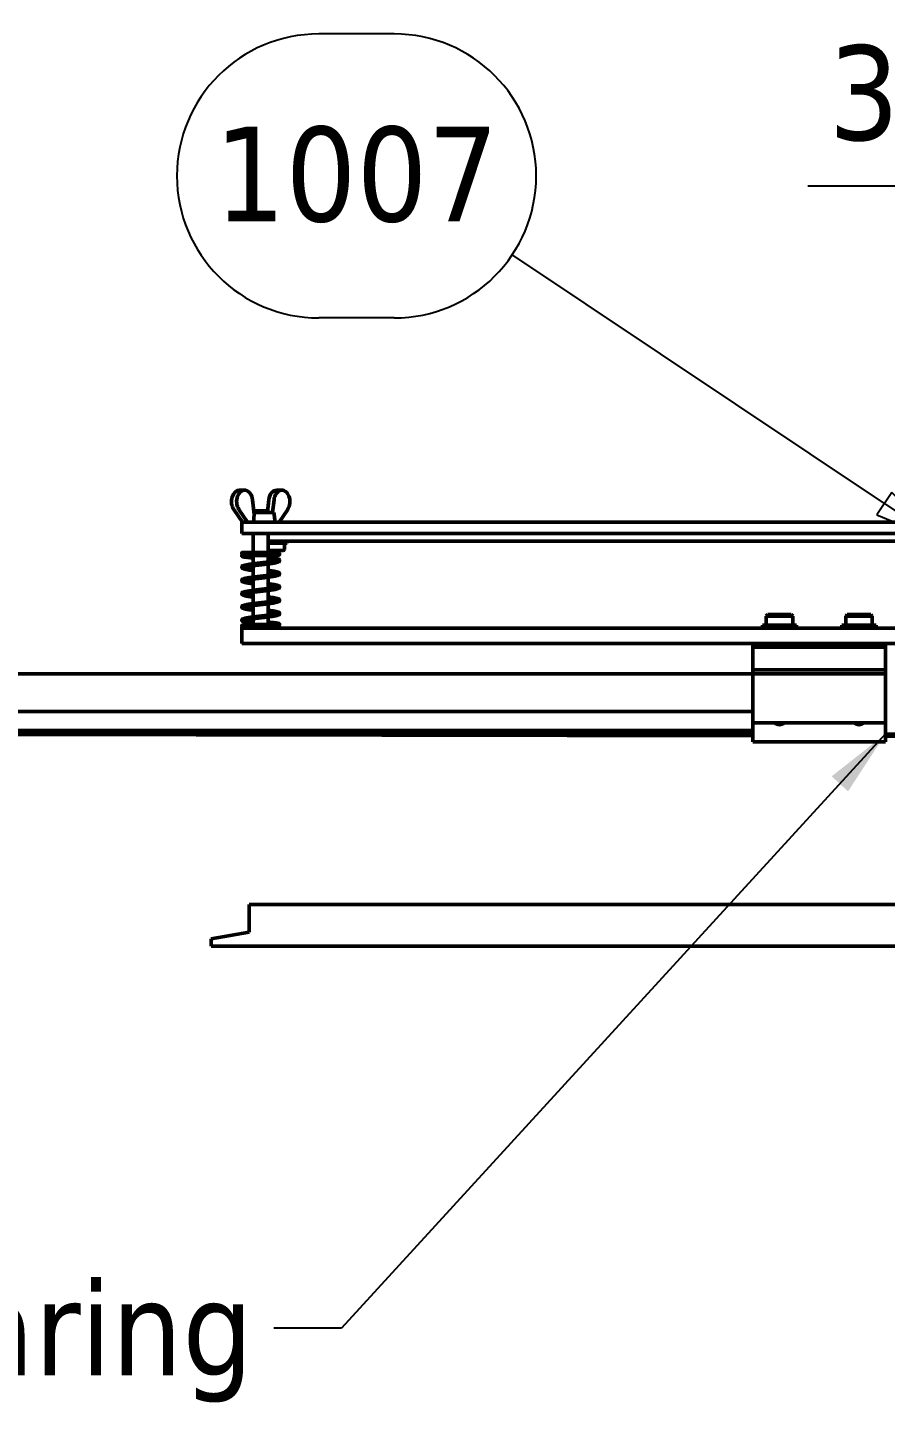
# Model space of a CAD drawing. Header units: millimetres. Extents: x -2685 to 3000, y -4484 to 2121.
# Drawn here: x 459.5 to 686.1, y 977.2 to 1340.4 of the extents above; entities that cross this region are included whole.
import ezdxf

# ---------------------------------------------------------------- set-up
doc = ezdxf.new("R2010")
doc.units = ezdxf.units.MM
doc.header["$LTSCALE"] = 7.142857
for name, color, linetype, lineweight in [('Dimension (ISO)', 7, 'Continuous', 25), ('Symbol (ISO)', 7, 'Continuous', 25), ('Visible (ISO)', 7, 'Continuous', 50)]:
    doc.layers.add(name, color=color, linetype=linetype, lineweight=lineweight)
doc.styles.add('Note Text (ISO)', font='tahoma.ttf')
doc.dimstyles.new('Default - Method 1b (ISO)', dxfattribs={"dimscale": 7.142857, "dimtxt": 3.5, "dimasz": 2.5, "dimexe": 3.175, "dimexo": 0, "dimgap": 0.762, "dimtad": 1, "dimtoh": 1, "dimrnd": 1e-08, "dimtxsty": 'Note Text (ISO)', "dimcen": 0.09, "dimdle": 10, "dimclrd": 256, "dimclre": 256, "dimclrt": 256, "dimazin": 2, "dimtfac": 1, "dimtmove": 0, "dimatfit": 3, "dimfxl": 0, "dimtolj": 1, "dimlwd": -1, "dimlwe": -1, "dimarcsym": 0})
doc.dimstyles.new('Default - Method 1b (ISO)$7', dxfattribs={"dimscale": 7.142857, "dimtxt": 3.5, "dimasz": 2.5, "dimexe": 3.175, "dimexo": 0, "dimgap": 0.762, "dimtad": 1, "dimtoh": 1, "dimrnd": 1e-08, "dimtxsty": 'Note Text (ISO)', "dimcen": 0.09, "dimdle": 10, "dimclrd": 256, "dimclre": 256, "dimclrt": 256, "dimazin": 2, "dimtfac": 1, "dimtmove": 0, "dimatfit": 3, "dimfxl": 0, "dimtolj": 1, "dimlwd": -1, "dimlwe": -1, "dimarcsym": 0})

# ---------------------------------------------------------------- blocks, each defined once
blk = doc.blocks.new('Balloon28')
at = {"layer": 'Symbol (ISO)'}
for p, q in [((77.892, 187.414), (75.106, 187.414)), ((96.017, 170.048), (82.241, 179.257)), ((77.892, 176.914), (75.106, 176.914)), ((96.295, 170.464), (95.739, 169.632)), ((98.095, 168.659), (96.295, 170.464)), ((96.017, 170.048), (98.095, 168.659)), ((95.739, 169.632), (98.095, 168.659))]:
    blk.add_line(p, q, dxfattribs=at)
at = {"layer": 'Symbol (ISO)', "flags": 128}
blk.add_lwpolyline([(95.739, 169.632), (98.095, 168.659)], dxfattribs=at)
at = {"layer": 'Symbol (ISO)'}
for centre, start, end in [((75.106, 182.164), 90, 270), ((77.892, 182.164), 270, 90)]:
    blk.add_arc(centre, 5.25, start, end, dxfattribs=at)
blk.add_solid([(95.739, 169.632), (98.095, 168.659), (96.295, 170.464), (95.739, 169.632)], dxfattribs=at)
at = {"layer": 'Symbol (ISO)', "insert": (76.499, 182.201), "char_height": 3.5, "attachment_point": 5, "style": 'Note Text (ISO)'}
blk.add_mtext('1007', dxfattribs=at)
blk = doc.blocks.new('*D39')
at = {"layer": 'Defpoints', "color": 0}
for p in [(786.11, 1500.18), (1088.03, 1480.18), (1088.03, 1298.5)]:
    blk.add_point(p, dxfattribs=at)
at = {"layer": 'Dimension (ISO)'}
for p, q in [((786.11, 1500.18), (786.11, 1275.82)), ((1088.03, 1480.18), (1088.03, 1275.82)), ((786.11, 1298.5), (665.59, 1298.5)), ((1070.17, 1298.5), (803.97, 1298.5))]:
    blk.add_line(p, q, dxfattribs=at)
for points in [[(803.97, 1301.48), (803.97, 1295.52), (786.11, 1298.5)], [(1070.17, 1301.48), (1070.17, 1295.52), (1088.03, 1298.5)]]:
    blk.add_solid(points, dxfattribs=at)
at = {"layer": 'Dimension (ISO)', "insert": (671.03, 1335.67), "char_height": 25, "attachment_point": 1, "style": 'Note Text (ISO)'}
blk.add_mtext('\\A1;301,9', dxfattribs=at)

msp = doc.modelspace()

# ---------------------------------------------------------------- linework, layer by layer
at = {"layer": 'Visible (ISO)'}
for p, q in [((515.517, 1218.176), (516.869, 1218.176)), ((526.706, 1218.176), (525.354, 1218.176)), ((513.99, 1213.107), (516.267, 1209.705)), ((517.619, 1209.705), (515.342, 1213.107)), ((518.951, 1215.648), (519.382, 1211.793)), ((522.917, 1212.471), (523.273, 1215.648)), ((524.625, 1215.648), (524.247, 1212.276)), ((525.956, 1209.705), (528.233, 1213.107)), ((516.112, 1209.705), (956.112, 1209.705)), ((516.112, 1206.705), (516.112, 1209.705)), ((519.541, 1212.705), (519.306, 1212.471)), ((524.612, 1212.276), (519.328, 1212.276)), ((519.541, 1212.705), (522.682, 1212.705)), ((522.682, 1212.705), (523.112, 1212.276)), ((524.612, 1212.276), (524.891, 1209.705)), ((516.112, 1206.705), (956.112, 1206.705)), ((519.112, 1201.705), (519.112, 1206.705)), ((523.112, 1201.705), (523.112, 1206.705)), ((523.112, 1204.705), (527.061, 1204.705)), ((523.112, 1204.205), (528.112, 1204.205)), ((527.062, 1202.205), (523.112, 1202.205)), ((527.061, 1204.705), (731.162, 1204.705)), ((527.362, 1202.505), (527.362, 1204.205)), ((528.112, 1204.205), (528.112, 1204.705)), ((524.42, 1201.705), (516.189, 1201.705)), ((519.112, 1201.362), (519.112, 1201.367)), ((519.112, 1198.716), (519.112, 1200.864)), ((523.112, 1201.431), (523.112, 1201.437)), ((523.112, 1199.201), (523.112, 1200.933)), ((523.112, 1195.697), (523.112, 1198.697)), ((519.112, 1195.212), (519.112, 1198.212)), ((523.112, 1192.193), (523.112, 1195.193)), ((519.112, 1191.708), (519.112, 1194.708)), ((523.112, 1188.689), (523.112, 1191.689)), ((519.112, 1188.205), (519.112, 1191.204)), ((519.112, 1184.701), (519.112, 1187.701)), ((523.112, 1185.186), (523.112, 1188.185)), ((519.112, 1182.65), (519.112, 1184.197)), ((523.112, 1182.741), (523.112, 1184.682)), ((655.012, 1185.305), (654.612, 1184.905)), ((654.612, 1184.905), (661.612, 1184.905)), ((654.612, 1184.905), (654.612, 1182.505)), ((661.212, 1185.305), (655.012, 1185.305)), ((661.212, 1185.305), (661.612, 1184.905)), ((661.612, 1184.905), (661.612, 1182.505)), ((676.012, 1185.305), (675.612, 1184.905)), ((675.612, 1184.905), (682.612, 1184.905)), ((675.612, 1184.905), (675.612, 1182.505)), ((682.212, 1185.305), (676.012, 1185.305)), ((682.212, 1185.305), (682.612, 1184.905)), ((682.612, 1184.905), (682.612, 1182.505)), ((516.112, 1177.705), (516.112, 1181.705)), ((516.112, 1181.705), (956.112, 1181.705)), ((519.112, 1182.147), (519.112, 1182.152)), ((523.112, 1182.217), (523.112, 1182.242)), ((523.112, 1181.705), (523.112, 1181.719)), ((653.612, 1182.505), (662.612, 1182.505)), ((653.612, 1181.705), (653.612, 1182.505)), ((662.612, 1181.705), (662.612, 1182.505)), ((674.612, 1182.505), (683.612, 1182.505)), ((674.612, 1181.705), (674.612, 1182.505)), ((683.612, 1181.705), (683.612, 1182.505)), ((516.112, 1177.705), (956.112, 1177.705)), ((651.112, 1176.705), (651.112, 1177.705)), ((651.112, 1170.705), (651.112, 1176.705)), ((686.112, 1176.705), (651.112, 1176.705)), ((686.112, 1177.705), (686.112, 1176.705)), ((686.112, 1170.705), (686.112, 1176.705)), ((428.027, 1169.705), (651.112, 1169.705)), ((651.112, 1170.705), (686.112, 1170.705)), ((651.112, 1169.705), (651.112, 1170.705)), ((651.112, 1169.705), (686.112, 1169.705)), ((651.112, 1156.705), (651.112, 1169.705)), ((686.112, 1170.705), (686.112, 1169.705)), ((686.112, 1156.705), (686.112, 1169.705)), ((428.027, 1159.705), (651.112, 1159.705)), ((651.112, 1151.705), (651.112, 1156.705)), ((651.112, 1156.705), (686.112, 1156.705)), ((686.112, 1151.705), (686.112, 1156.705)), ((455.057, 1154.705), (651.112, 1154.705)), ((651.112, 1153.85), (455.057, 1154.216)), ((651.112, 1153.25), (455.057, 1153.616)), ((651.112, 1151.705), (686.112, 1151.705)), ((786.112, 1153.598), (686.112, 1153.785)), ((786.112, 1152.998), (686.112, 1153.185)), ((518.027, 1108.705), (518.027, 1101.468)), ((518.027, 1108.705), (1008.027, 1108.705)), ((518.027, 1101.468), (508.027, 1099.705)), ((508.027, 1099.705), (508.027, 1097.705)), ((508.027, 1097.705), (1008.027, 1097.705))]:
    msp.add_line(p, q, dxfattribs=at)
for centre, radius, start, end in [((527.062, 1202.505), 0.3, 270, 0), ((658.112, 1157.705), 1.5, 221.81031, 318.18969), ((679.112, 1157.705), 1.5, 221.81031, 318.18969)]:
    msp.add_arc(centre, radius, start, end, dxfattribs=at)
for centre, major_axis, ratio, start_param, end_param in [((515.517, 1215.176), (0, 3), 0.7026819, 0, 2.3318091), ((516.869, 1215.176), (0, 3), 0.7026819, 4.8704206, 8.6149944), ((525.354, 1215.176), (0, 3), 0.7026819, 0, 1.4127647), ((526.706, 1215.176), (0, 3), 0.7026819, 3.9513762, 7.6959501), ((516.371, 1200.877), (-0.221, -0.117), 0.9912484, 0.4632991, 1.7948691), ((519.024, 1201.111), (-0.032, 0.248), 0.4365233, 6.2344528, 7.7969905), ((519.024, 1201.111), (0.032, -0.248), 0.4365233, 4.6553978, 6.2344106), ((524.255, 1201.709), (0.039, -0.247), 0.657148, 6.1956817, 7.7376693), ((524.255, 1201.205), (0.039, -0.247), 0.657148, 6.1955798, 6.1956819), ((524.673, 1199.985), (-0.044, -0.246), 0.744689, 4.8437572, 6.2831853), ((524.673, 1199.985), (0.044, 0.246), 0.744689, 0, 1.7021646), ((516.515, 1183.957), (-0.106, 0.227), 0.9610848, 0, 1.1500675), ((516.515, 1183.957), (0.106, -0.227), 0.9610848, 4.2916602, 6.2831853), ((516.515, 1182.331), (-0.106, 0.227), 0.9610848, 5.9282851, 5.9287334), ((522.309, 1182.456), (-0.03, 0.248), 0.250442, 4.6820152, 6.2571925), ((522.309, 1182.456), (0.03, -0.248), 0.250442, 6.2572044, 7.8236079), ((525.708, 1182.769), (0.106, 0.227), 0.9610848, 0.2586045, 1.4777261), ((525.708, 1181.576), (0.106, 0.227), 0.9610848, 1.0117458, 1.4438857), ((525.708, 1181.576), (0.106, 0.227), 0.9610848, 5.6807572, 6.241509)]:
    msp.add_ellipse(centre, major_axis=major_axis, ratio=ratio, start_param=start_param, end_param=end_param, dxfattribs=at)
msp.add_rational_spline([(519.382, 1211.793), (519.302, 1210.784), (519.217, 1209.705)], [1.0004735734, 1.00133321642, 1.0011641669], degree=2, dxfattribs=at)
for points, knots in [([(519.112, 1196.945), (518.984, 1196.961), (518.859, 1196.978), (518.512, 1197.024), (518.298, 1197.055), (517.892, 1197.116), (517.702, 1197.147), (517.349, 1197.209), (517.187, 1197.24), (516.893, 1197.305), (516.761, 1197.338), (516.523, 1197.411), (516.421, 1197.45), (516.278, 1197.533), (516.228, 1197.568), (516.156, 1197.663), (516.132, 1197.707), (516.104, 1197.826), (516.114, 1197.904), (516.169, 1198.027), (516.211, 1198.07), (516.305, 1198.147), (516.36, 1198.177), (516.485, 1198.233), (516.554, 1198.258), (516.756, 1198.322), (516.903, 1198.359), (517.226, 1198.428), (517.396, 1198.461), (517.762, 1198.524), (517.958, 1198.555), (518.373, 1198.617), (518.592, 1198.647), (519.048, 1198.708), (519.285, 1198.738), (519.771, 1198.799), (520.02, 1198.829), (520.525, 1198.889), (520.781, 1198.919), (521.292, 1198.979), (521.547, 1199.009), (522.05, 1199.069), (522.298, 1199.099), (522.781, 1199.158), (523.016, 1199.188), (523.466, 1199.247), (523.681, 1199.277), (524.085, 1199.336), (524.275, 1199.365), (524.622, 1199.423), (524.781, 1199.452), (525.061, 1199.508), (525.184, 1199.536), (525.386, 1199.589), (525.468, 1199.614), (525.584, 1199.657), (525.623, 1199.676), (525.65, 1199.692), (525.654, 1199.696), (525.654, 1199.696)], [23.7342272, 23.7342272, 23.7342272, 23.7342272, 23.8223642, 23.8223642, 23.9849109, 23.9849109, 24.1485587, 24.1485587, 24.3144369, 24.3144369, 24.4858309, 24.4858309, 24.6762926, 24.6762926, 24.7887138, 24.7887138, 24.8507709, 24.8507709, 24.930476, 24.930476, 25.0208427, 25.0208427, 25.1412829, 25.1412829, 25.2609737, 25.2609737, 25.4533916, 25.4533916, 25.6241593, 25.6241593, 25.7897136, 25.7897136, 25.9531942, 25.9531942, 26.1156453, 26.1156453, 26.2774974, 26.2774974, 26.4389431, 26.4389431, 26.6000608, 26.6000608, 26.7608555, 26.7608555, 26.9212626, 26.9212626, 27.0811189, 27.0811189, 27.2400769, 27.2400769, 27.3973836, 27.3973836, 27.5512777, 27.5512777, 27.6972782, 27.6972782, 27.8240763, 27.8240763, 27.8787148, 27.8787148, 27.8787148, 27.8787148]), ([(516.917, 1201.237), (516.855, 1201.239), (516.797, 1201.241), (516.539, 1201.252), (516.432, 1201.255), (516.325, 1201.275), (516.315, 1201.277), (516.295, 1201.283), (516.284, 1201.286), (516.258, 1201.297), (516.243, 1201.304), (516.21, 1201.325), (516.191, 1201.34), (516.16, 1201.376), (516.147, 1201.395), (516.125, 1201.44), (516.117, 1201.466), (516.11, 1201.519), (516.111, 1201.548), (516.122, 1201.601), (516.132, 1201.628), (516.158, 1201.671), (516.173, 1201.69), (516.189, 1201.705)], [1.68985685, 1.68985685, 1.68985685, 1.68985685, 1.72887129, 1.72887129, 1.88182661, 1.88182661, 1.89528332, 1.89528332, 1.90540244, 1.90540244, 1.91407328, 1.91407328, 1.92269345, 1.92269345, 1.93034952, 1.93034952, 1.93867508, 1.93867508, 1.94735198, 1.94735198, 1.95604572, 1.95604572, 1.96390864, 1.96390864, 1.96390864, 1.96390864]), ([(516.225, 1200.674), (516.212, 1200.683), (516.198, 1200.695), (516.172, 1200.723), (516.16, 1200.738), (516.132, 1200.783), (516.119, 1200.818), (516.11, 1200.887), (516.112, 1200.922), (516.128, 1200.985), (516.142, 1201.014), (516.175, 1201.061), (516.193, 1201.079), (516.228, 1201.108), (516.245, 1201.118), (516.285, 1201.139), (516.306, 1201.146), (516.383, 1201.171), (516.439, 1201.181), (516.618, 1201.208), (516.756, 1201.223), (517.198, 1201.261), (517.562, 1201.285), (518.291, 1201.326), (518.633, 1201.343), (518.995, 1201.36)], [0, 0, 0, 0, 0.01083539, 0.01083539, 0.01961051, 0.01961051, 0.03372563, 0.03372563, 0.0463697, 0.0463697, 0.05903054, 0.05903054, 0.07191184, 0.07191184, 0.08689083, 0.08689083, 0.11171097, 0.11171097, 0.18490119, 0.18490119, 0.28951019, 0.28951019, 0.45767778, 0.45767778, 0.57902677, 0.57902677, 0.57902677, 0.57902677]), ([(519.112, 1200.284), (518.78, 1200.309), (518.465, 1200.333), (517.775, 1200.392), (517.419, 1200.427), (516.843, 1200.496), (516.622, 1200.53), (516.415, 1200.583), (516.37, 1200.597), (516.283, 1200.633), (516.237, 1200.652), (516.185, 1200.71)], [0.04630047, 0.04630047, 0.04630047, 0.04630047, 0.15533405, 0.15533405, 0.30831605, 0.30831605, 0.46346912, 0.46346912, 0.51367018, 0.51367018, 0.56417258, 0.56417258, 0.56417258, 0.56417258]), ([(524.279, 1201.46), (523.894, 1201.452), (523.447, 1201.443), (522.507, 1201.426), (522.004, 1201.417), (520.997, 1201.4), (520.481, 1201.391), (519.5, 1201.374), (519.023, 1201.366), (518.169, 1201.349), (517.78, 1201.34), (517.139, 1201.323), (516.878, 1201.314), (516.61, 1201.302), (516.54, 1201.298), (516.46, 1201.292), (516.436, 1201.289), (516.428, 1201.288), (516.427, 1201.288), (516.427, 1201.288)], [0, 0, 0, 0, 0.1546509, 0.1546509, 0.3062914, 0.3062914, 0.4577942, 0.4577942, 0.6091573, 0.6091573, 0.760359, 0.760359, 0.9112073, 0.9112073, 0.9850036, 0.9850036, 1.0336928, 1.0336928, 1.0422698, 1.0422698, 1.0422698, 1.0422698]), ([(519.052, 1200.863), (518.591, 1200.842), (518.162, 1200.82), (517.441, 1200.778), (517.137, 1200.756), (516.688, 1200.715), (516.525, 1200.69), (516.481, 1200.679), (516.479, 1200.678), (516.479, 1200.678)], [0.00007473, 0.00007473, 0.00007473, 0.00007473, 0.15374532, 0.15374532, 0.30431396, 0.30431396, 0.45296234, 0.45296234, 0.46951312, 0.46951312, 0.46951312, 0.46951312]), ([(516.569, 1197.717), (516.569, 1197.717), (516.588, 1197.731), (516.653, 1197.761), (516.698, 1197.779), (516.822, 1197.819), (516.906, 1197.843), (517.111, 1197.893), (517.236, 1197.92), (517.52, 1197.975), (517.68, 1198.003), (518.032, 1198.061), (518.224, 1198.09), (518.633, 1198.148), (518.85, 1198.178), (519.303, 1198.237), (519.539, 1198.266), (520.024, 1198.326), (520.273, 1198.356), (520.777, 1198.415), (521.032, 1198.445), (521.542, 1198.505), (521.797, 1198.535), (522.299, 1198.595), (522.546, 1198.625), (523.028, 1198.685), (523.262, 1198.716), (523.711, 1198.776), (523.926, 1198.807), (524.331, 1198.868), (524.522, 1198.898), (524.875, 1198.961), (525.036, 1198.992), (525.331, 1199.057), (525.462, 1199.09), (525.7, 1199.163), (525.802, 1199.202), (525.945, 1199.285), (525.996, 1199.32), (526.068, 1199.415), (526.091, 1199.459), (526.119, 1199.578), (526.109, 1199.656), (526.054, 1199.779), (526.012, 1199.822), (525.919, 1199.899), (525.863, 1199.929), (525.741, 1199.984), (525.675, 1200.008), (525.491, 1200.067), (525.362, 1200.1), (525.066, 1200.166), (524.9, 1200.199), (524.717, 1200.232)], [25.018533, 25.018533, 25.018533, 25.018533, 25.13358, 25.13358, 25.2438104, 25.2438104, 25.3783783, 25.3783783, 25.5266962, 25.5266962, 25.6813835, 25.6813835, 25.83902, 25.83902, 25.9981398, 25.9981398, 26.1580874, 26.1580874, 26.3185536, 26.3185536, 26.4793932, 26.4793932, 26.6405521, 26.6405521, 26.802044, 26.802044, 26.9639577, 26.9639577, 27.1265045, 27.1265045, 27.2901523, 27.2901523, 27.4560305, 27.4560305, 27.6274245, 27.6274245, 27.8178864, 27.8178864, 27.9303068, 27.9303068, 27.9923637, 27.9923637, 28.0720688, 28.0720688, 28.1624356, 28.1624356, 28.2828759, 28.2828759, 28.3977699, 28.3977699, 28.570111, 28.570111, 28.742452, 28.742452, 28.742452, 28.742452]), ([(518.468, 1200.835), (518.67, 1200.818), (518.883, 1200.802), (519.106, 1200.786), (519.109, 1200.785), (519.112, 1200.785)], [0.430018244, 0.430018244, 0.430018244, 0.430018244, 0.503115667, 0.503115667, 0.50411138, 0.50411138, 0.50411138, 0.50411138]), ([(518.997, 1201.36), (519.458, 1201.368), (519.963, 1201.377), (520.972, 1201.394), (521.49, 1201.403), (522.482, 1201.42), (522.968, 1201.428), (523.702, 1201.442), (523.979, 1201.448), (524.23, 1201.453)], [0, 0, 0, 0, 0.15432167, 0.15432167, 0.30575714, 0.30575714, 0.45714499, 0.45714499, 0.55743565, 0.55743565, 0.55743565, 0.55743565]), ([(524.279, 1200.957), (523.894, 1200.948), (523.447, 1200.94), (522.507, 1200.922), (522.004, 1200.914), (520.997, 1200.897), (520.481, 1200.888), (519.667, 1200.874), (519.351, 1200.869), (519.051, 1200.863)], [0, 0, 0, 0, 0.15464642, 0.15464642, 0.30628409, 0.30628409, 0.45778558, 0.45778558, 0.55758604, 0.55758604, 0.55758604, 0.55758604]), ([(523.112, 1200.418), (523.414, 1200.387), (523.703, 1200.356), (524.239, 1200.295), (524.489, 1200.263), (524.712, 1200.232)], [0.36007815, 0.36007815, 0.36007815, 0.36007815, 0.45966376, 0.45966376, 0.56063407, 0.56063407, 0.56063407, 0.56063407]), ([(524.632, 1199.739), (524.303, 1199.785), (523.908, 1199.831), (523.358, 1199.89), (523.236, 1199.902), (523.112, 1199.915)], [0.0003909, 0.0003909, 0.0003909, 0.0003909, 0.15084665, 0.15084665, 0.1921631, 0.1921631, 0.1921631, 0.1921631]), ([(524.23, 1201.453), (524.615, 1201.462), (524.95, 1201.471), (525.458, 1201.488), (525.643, 1201.497), (525.767, 1201.507), (525.789, 1201.509), (525.796, 1201.51), (525.796, 1201.51), (525.796, 1201.51)], [0.00000222, 0.00000222, 0.00000222, 0.00000222, 0.15355004, 0.15355004, 0.30387615, 0.30387615, 0.35108363, 0.35108363, 0.35797095, 0.35797095, 0.35797095, 0.35797095]), ([(524.409, 1201.586), (524.547, 1201.583), (524.677, 1201.58), (525.118, 1201.568), (525.379, 1201.559), (525.654, 1201.546), (525.727, 1201.542), (525.815, 1201.535), (525.841, 1201.532), (525.884, 1201.526), (525.9, 1201.524), (525.944, 1201.51), (525.959, 1201.505), (525.988, 1201.489), (525.999, 1201.482), (526.026, 1201.462), (526.042, 1201.447), (526.071, 1201.412), (526.083, 1201.391), (526.103, 1201.345), (526.109, 1201.318), (526.113, 1201.264), (526.11, 1201.236), (526.096, 1201.183), (526.085, 1201.157), (526.056, 1201.114), (526.038, 1201.095), (526.005, 1201.067), (525.989, 1201.058), (525.963, 1201.044), (525.952, 1201.039), (525.93, 1201.031), (525.921, 1201.029), (525.894, 1201.022), (525.882, 1201.02), (525.828, 1201.012), (525.785, 1201.009), (525.638, 1200.999), (525.517, 1200.993), (525.122, 1200.978), (524.794, 1200.969), (524.365, 1200.959), (524.322, 1200.958), (524.279, 1200.957)], [0.70188698, 0.70188698, 0.70188698, 0.70188698, 0.75884296, 0.75884296, 0.91080338, 0.91080338, 0.98702158, 0.98702158, 1.02878297, 1.02878297, 1.06012013, 1.06012013, 1.07120644, 1.07120644, 1.07687489, 1.07687489, 1.08454913, 1.08454913, 1.09220299, 1.09220299, 1.10065191, 1.10065191, 1.10933899, 1.10933899, 1.11803088, 1.11803088, 1.12660391, 1.12660391, 1.13438619, 1.13438619, 1.1420234, 1.1420234, 1.15241234, 1.15241234, 1.17475917, 1.17475917, 1.24175656, 1.24175656, 1.34269611, 1.34269611, 1.50354888, 1.50354888, 1.52102453, 1.52102453, 1.52102453, 1.52102453]), ([(525.358, 1199.582), (525.316, 1199.594), (525.269, 1199.606), (525.139, 1199.638), (525.049, 1199.658), (524.851, 1199.699), (524.744, 1199.719), (524.63, 1199.739)], [28.45110661, 28.45110661, 28.45110661, 28.45110661, 28.51997117, 28.51997117, 28.63121158, 28.63121158, 28.74245199, 28.74245199, 28.74245199, 28.74245199]), ([(519.112, 1193.441), (518.984, 1193.457), (518.859, 1193.474), (518.512, 1193.521), (518.298, 1193.551), (517.892, 1193.612), (517.702, 1193.643), (517.349, 1193.705), (517.187, 1193.736), (516.893, 1193.801), (516.761, 1193.834), (516.523, 1193.908), (516.421, 1193.946), (516.278, 1194.03), (516.228, 1194.065), (516.156, 1194.16), (516.132, 1194.203), (516.104, 1194.322), (516.114, 1194.4), (516.169, 1194.524), (516.211, 1194.566), (516.305, 1194.643), (516.36, 1194.673), (516.485, 1194.729), (516.554, 1194.754), (516.756, 1194.818), (516.903, 1194.855), (517.226, 1194.925), (517.396, 1194.957), (517.762, 1195.02), (517.958, 1195.051), (518.373, 1195.113), (518.592, 1195.144), (519.048, 1195.204), (519.285, 1195.235), (519.771, 1195.295), (520.02, 1195.325), (520.525, 1195.385), (520.781, 1195.415), (521.292, 1195.475), (521.547, 1195.505), (522.05, 1195.565), (522.298, 1195.595), (522.781, 1195.654), (523.016, 1195.684), (523.466, 1195.744), (523.681, 1195.773), (524.085, 1195.832), (524.275, 1195.861), (524.622, 1195.919), (524.781, 1195.948), (525.061, 1196.005), (525.184, 1196.032), (525.386, 1196.085), (525.468, 1196.11), (525.584, 1196.153), (525.623, 1196.172), (525.65, 1196.188), (525.654, 1196.192), (525.654, 1196.192)], [17.4510418, 17.4510418, 17.4510418, 17.4510418, 17.5391675, 17.5391675, 17.7017142, 17.7017142, 17.8653619, 17.8653619, 18.0312399, 18.0312399, 18.2026332, 18.2026332, 18.3930923, 18.3930923, 18.5055238, 18.5055238, 18.567584, 18.567584, 18.6472895, 18.6472895, 18.7376555, 18.7376555, 18.8580927, 18.8580927, 18.9777846, 18.9777846, 19.1702034, 19.1702034, 19.3409712, 19.3409712, 19.5065256, 19.5065256, 19.6700062, 19.6700062, 19.8324573, 19.8324573, 19.9943094, 19.9943094, 20.1557552, 20.1557552, 20.3168729, 20.3168729, 20.4776675, 20.4776675, 20.6380746, 20.6380746, 20.797931, 20.797931, 20.956889, 20.956889, 21.1141957, 21.1141957, 21.26809, 21.26809, 21.4140906, 21.4140906, 21.5408892, 21.5408892, 21.5955295, 21.5955295, 21.5955295, 21.5955295]), ([(516.569, 1194.213), (516.569, 1194.213), (516.588, 1194.227), (516.653, 1194.257), (516.698, 1194.275), (516.822, 1194.315), (516.906, 1194.339), (517.111, 1194.389), (517.236, 1194.416), (517.52, 1194.471), (517.68, 1194.499), (518.032, 1194.557), (518.224, 1194.586), (518.633, 1194.644), (518.85, 1194.674), (519.303, 1194.733), (519.539, 1194.763), (520.024, 1194.822), (520.273, 1194.852), (520.777, 1194.912), (521.032, 1194.941), (521.542, 1195.001), (521.797, 1195.031), (522.299, 1195.091), (522.546, 1195.121), (523.028, 1195.182), (523.262, 1195.212), (523.711, 1195.272), (523.926, 1195.303), (524.331, 1195.364), (524.522, 1195.395), (524.875, 1195.457), (525.036, 1195.488), (525.331, 1195.553), (525.462, 1195.586), (525.7, 1195.659), (525.802, 1195.698), (525.945, 1195.781), (525.996, 1195.817), (526.068, 1195.911), (526.091, 1195.955), (526.119, 1196.074), (526.109, 1196.152), (526.054, 1196.276), (526.012, 1196.318), (525.919, 1196.395), (525.863, 1196.425), (525.739, 1196.481), (525.67, 1196.506), (525.467, 1196.57), (525.32, 1196.607), (524.997, 1196.676), (524.828, 1196.709), (524.461, 1196.772), (524.265, 1196.803), (523.85, 1196.865), (523.632, 1196.895), (523.307, 1196.939), (523.21, 1196.951), (523.112, 1196.964)], [18.7353477, 18.7353477, 18.7353477, 18.7353477, 18.8503928, 18.8503928, 18.9606227, 18.9606227, 19.0951903, 19.0951903, 19.243508, 19.243508, 19.3981952, 19.3981952, 19.5558316, 19.5558316, 19.7149514, 19.7149514, 19.874899, 19.874899, 20.0353653, 20.0353653, 20.1962048, 20.1962048, 20.3573637, 20.3573637, 20.5188556, 20.5188556, 20.6807693, 20.6807693, 20.843316, 20.843316, 21.0069638, 21.0069638, 21.1728419, 21.1728419, 21.3442358, 21.3442358, 21.5346971, 21.5346971, 21.6471202, 21.6471202, 21.7091779, 21.7091779, 21.7888832, 21.7888832, 21.8792497, 21.8792497, 21.9996893, 21.9996893, 22.1193803, 22.1193803, 22.3117984, 22.3117984, 22.4825661, 22.4825661, 22.6481204, 22.6481204, 22.811601, 22.811601, 22.8798354, 22.8798354, 22.8798354, 22.8798354]), ([(519.112, 1197.449), (519.068, 1197.454), (519.025, 1197.46), (518.757, 1197.495), (518.542, 1197.525), (518.138, 1197.584), (517.949, 1197.613), (517.601, 1197.671), (517.442, 1197.7), (517.162, 1197.756), (517.04, 1197.784), (516.911, 1197.818), (516.887, 1197.824), (516.865, 1197.83)], [23.74912399, 23.74912399, 23.74912399, 23.74912399, 23.7796694, 23.7796694, 23.93952573, 23.93952573, 24.09848378, 24.09848378, 24.2557904, 24.2557904, 24.40968461, 24.40968461, 24.44614038, 24.44614038, 24.44614038, 24.44614038]), ([(525.358, 1196.078), (525.316, 1196.09), (525.269, 1196.102), (525.112, 1196.141), (524.988, 1196.168), (524.704, 1196.223), (524.543, 1196.251), (524.191, 1196.309), (523.999, 1196.338), (523.591, 1196.396), (523.373, 1196.426), (523.136, 1196.457), (523.124, 1196.458), (523.112, 1196.46)], [22.1679213, 22.1679213, 22.1679213, 22.1679213, 22.23678489, 22.23678489, 22.38510273, 22.38510273, 22.53978995, 22.53978995, 22.69742645, 22.69742645, 22.85654627, 22.85654627, 22.86493869, 22.86493869, 22.86493869, 22.86493869]), ([(519.112, 1189.937), (518.984, 1189.954), (518.86, 1189.97), (518.513, 1190.017), (518.298, 1190.047), (517.893, 1190.108), (517.702, 1190.139), (517.349, 1190.201), (517.187, 1190.233), (516.893, 1190.297), (516.762, 1190.33), (516.523, 1190.404), (516.421, 1190.442), (516.279, 1190.526), (516.228, 1190.561), (516.156, 1190.656), (516.132, 1190.699), (516.104, 1190.819), (516.114, 1190.897), (516.169, 1191.02), (516.211, 1191.062), (516.305, 1191.14), (516.36, 1191.169), (516.485, 1191.226), (516.553, 1191.251), (516.756, 1191.314), (516.903, 1191.351), (517.226, 1191.421), (517.395, 1191.453), (517.762, 1191.517), (517.958, 1191.548), (518.373, 1191.609), (518.592, 1191.64), (519.047, 1191.701), (519.284, 1191.731), (519.771, 1191.791), (520.02, 1191.821), (520.525, 1191.882), (520.781, 1191.912), (521.291, 1191.972), (521.547, 1192.002), (522.05, 1192.061), (522.298, 1192.091), (522.781, 1192.151), (523.016, 1192.18), (523.466, 1192.24), (523.681, 1192.269), (524.085, 1192.328), (524.275, 1192.357), (524.622, 1192.416), (524.781, 1192.444), (525.061, 1192.501), (525.184, 1192.529), (525.386, 1192.581), (525.468, 1192.606), (525.584, 1192.649), (525.623, 1192.668), (525.65, 1192.685), (525.654, 1192.688), (525.654, 1192.688)], [11.1678565, 11.1678565, 11.1678565, 11.1678565, 11.2558653, 11.2558653, 11.4184114, 11.4184114, 11.582058, 11.582058, 11.7479336, 11.7479336, 11.9193205, 11.9193205, 12.1097526, 12.1097526, 12.2222894, 12.2222894, 12.284382, 12.284382, 12.3640919, 12.3640919, 12.4544506, 12.4544506, 12.5748568, 12.5748568, 12.6945604, 12.6945604, 12.8869881, 12.8869881, 13.0577574, 13.0577574, 13.2233123, 13.2233123, 13.3867932, 13.3867932, 13.5492444, 13.5492444, 13.7110966, 13.7110966, 13.8725424, 13.8725424, 14.0336601, 14.0336601, 14.1944548, 14.1944548, 14.354862, 14.354862, 14.5147185, 14.5147185, 14.6736768, 14.6736768, 14.8309838, 14.8309838, 14.9848789, 14.9848789, 15.1308816, 15.1308816, 15.257685, 15.257685, 15.3123442, 15.3123442, 15.3123442, 15.3123442]), ([(516.569, 1190.709), (516.569, 1190.709), (516.588, 1190.723), (516.653, 1190.753), (516.698, 1190.771), (516.822, 1190.812), (516.906, 1190.835), (517.111, 1190.885), (517.236, 1190.912), (517.519, 1190.967), (517.68, 1190.996), (518.032, 1191.053), (518.224, 1191.082), (518.633, 1191.141), (518.85, 1191.17), (519.303, 1191.229), (519.539, 1191.259), (520.024, 1191.318), (520.273, 1191.348), (520.777, 1191.408), (521.032, 1191.438), (521.542, 1191.498), (521.796, 1191.528), (522.299, 1191.588), (522.546, 1191.618), (523.028, 1191.678), (523.262, 1191.708), (523.711, 1191.769), (523.926, 1191.799), (524.331, 1191.86), (524.522, 1191.891), (524.874, 1191.953), (525.036, 1191.985), (525.331, 1192.049), (525.462, 1192.082), (525.7, 1192.156), (525.802, 1192.194), (525.945, 1192.278), (525.996, 1192.313), (526.068, 1192.408), (526.091, 1192.451), (526.119, 1192.571), (526.109, 1192.649), (526.054, 1192.772), (526.012, 1192.814), (525.919, 1192.892), (525.863, 1192.921), (525.739, 1192.977), (525.67, 1193.002), (525.467, 1193.066), (525.32, 1193.103), (524.997, 1193.173), (524.828, 1193.205), (524.461, 1193.268), (524.265, 1193.299), (523.85, 1193.361), (523.632, 1193.392), (523.307, 1193.435), (523.21, 1193.448), (523.112, 1193.46)], [12.4521623, 12.4521623, 12.4521623, 12.4521623, 12.5671887, 12.5671887, 12.6774129, 12.6774129, 12.8119767, 12.8119767, 12.9602926, 12.9602926, 13.1149789, 13.1149789, 13.272615, 13.272615, 13.4317346, 13.4317346, 13.5916821, 13.5916821, 13.7521482, 13.7521482, 13.9129877, 13.9129877, 14.0741466, 14.0741466, 14.2356383, 14.2356383, 14.397552, 14.397552, 14.5600986, 14.5600986, 14.7237461, 14.7237461, 14.8896235, 14.8896235, 15.0610156, 15.0610156, 15.2514695, 15.2514695, 15.3639215, 15.3639215, 15.4259881, 15.4259881, 15.5056945, 15.5056945, 15.5960591, 15.5960591, 15.7164901, 15.7164901, 15.8361844, 15.8361844, 16.0286049, 16.0286049, 16.199373, 16.199373, 16.3649275, 16.3649275, 16.5284081, 16.5284081, 16.5966501, 16.5966501, 16.5966501, 16.5966501]), ([(519.112, 1193.945), (519.068, 1193.951), (519.025, 1193.956), (518.758, 1193.992), (518.542, 1194.021), (518.138, 1194.08), (517.949, 1194.109), (517.601, 1194.167), (517.442, 1194.196), (517.162, 1194.253), (517.04, 1194.28), (516.911, 1194.314), (516.887, 1194.32), (516.865, 1194.327)], [17.46593868, 17.46593868, 17.46593868, 17.46593868, 17.49647664, 17.49647664, 17.65633301, 17.65633301, 17.81529111, 17.81529111, 17.97259784, 17.97259784, 18.12649228, 18.12649228, 18.16295507, 18.16295507, 18.16295507, 18.16295507]), ([(525.358, 1192.575), (525.316, 1192.587), (525.269, 1192.599), (525.112, 1192.637), (524.988, 1192.664), (524.704, 1192.719), (524.543, 1192.748), (524.191, 1192.805), (523.999, 1192.834), (523.591, 1192.893), (523.374, 1192.922), (523.136, 1192.953), (523.124, 1192.955), (523.112, 1192.956)], [15.88473601, 15.88473601, 15.88473601, 15.88473601, 15.95358958, 15.95358958, 16.10190678, 16.10190678, 16.2565937, 16.2565937, 16.41423006, 16.41423006, 16.5733498, 16.5733498, 16.58175338, 16.58175338, 16.58175338, 16.58175338]), ([(519.112, 1186.433), (518.986, 1186.45), (518.863, 1186.466), (518.518, 1186.512), (518.303, 1186.543), (517.897, 1186.604), (517.706, 1186.635), (517.353, 1186.697), (517.191, 1186.728), (516.896, 1186.793), (516.764, 1186.826), (516.526, 1186.899), (516.423, 1186.937), (516.28, 1187.021), (516.229, 1187.056), (516.156, 1187.151), (516.132, 1187.195), (516.104, 1187.314), (516.114, 1187.393), (516.169, 1187.516), (516.211, 1187.558), (516.304, 1187.636), (516.36, 1187.665), (516.484, 1187.721), (516.553, 1187.747), (516.755, 1187.81), (516.903, 1187.847), (517.225, 1187.917), (517.395, 1187.949), (517.761, 1188.013), (517.957, 1188.044), (518.372, 1188.105), (518.59, 1188.136), (519.046, 1188.197), (519.283, 1188.227), (519.77, 1188.287), (520.019, 1188.318), (520.524, 1188.378), (520.779, 1188.408), (521.29, 1188.468), (521.545, 1188.498), (522.049, 1188.557), (522.297, 1188.587), (522.78, 1188.647), (523.015, 1188.677), (523.465, 1188.736), (523.68, 1188.765), (524.084, 1188.824), (524.274, 1188.854), (524.621, 1188.912), (524.78, 1188.94), (525.06, 1188.997), (525.183, 1189.025), (525.386, 1189.077), (525.468, 1189.103), (525.584, 1189.146), (525.623, 1189.164), (525.65, 1189.181), (525.654, 1189.184), (525.654, 1189.184)], [4.8846712, 4.8846712, 4.8846712, 4.8846712, 4.971518, 4.971518, 5.1340584, 5.1340584, 5.2976944, 5.2976944, 5.4635466, 5.4635466, 5.6348694, 5.6348694, 5.8250351, 5.8250351, 5.9385914, 5.9385914, 6.0010241, 6.0010241, 6.0807792, 6.0807792, 6.1710627, 6.1710627, 6.29115, 6.29115, 6.4109733, 6.4109733, 6.6034938, 6.6034938, 6.7742784, 6.7742784, 6.9398386, 6.9398386, 7.1033219, 7.1033219, 7.2657745, 7.2657745, 7.4276275, 7.4276275, 7.5890739, 7.5890739, 7.7501922, 7.7501922, 7.9109875, 7.9109875, 8.0713955, 8.0713955, 8.2312532, 8.2312532, 8.3902135, 8.3902135, 8.5475245, 8.5475245, 8.7014283, 8.7014283, 8.847452, 8.847452, 8.974305, 8.974305, 9.0291589, 9.0291589, 9.0291589, 9.0291589]), ([(516.569, 1187.206), (516.569, 1187.205), (516.588, 1187.219), (516.653, 1187.25), (516.698, 1187.267), (516.822, 1187.308), (516.906, 1187.331), (517.111, 1187.381), (517.235, 1187.408), (517.519, 1187.463), (517.679, 1187.492), (518.031, 1187.549), (518.223, 1187.578), (518.631, 1187.637), (518.848, 1187.666), (519.301, 1187.725), (519.538, 1187.755), (520.023, 1187.814), (520.272, 1187.844), (520.776, 1187.904), (521.031, 1187.934), (521.54, 1187.994), (521.795, 1188.024), (522.297, 1188.084), (522.545, 1188.114), (523.026, 1188.174), (523.26, 1188.204), (523.709, 1188.265), (523.924, 1188.295), (524.33, 1188.356), (524.52, 1188.387), (524.873, 1188.449), (525.035, 1188.481), (525.33, 1188.545), (525.461, 1188.578), (525.7, 1188.652), (525.802, 1188.69), (525.944, 1188.774), (525.995, 1188.809), (526.067, 1188.904), (526.091, 1188.947), (526.119, 1189.067), (526.109, 1189.145), (526.054, 1189.268), (526.012, 1189.31), (525.919, 1189.388), (525.863, 1189.418), (525.739, 1189.474), (525.67, 1189.499), (525.468, 1189.562), (525.32, 1189.599), (524.998, 1189.669), (524.828, 1189.701), (524.461, 1189.765), (524.266, 1189.796), (523.851, 1189.857), (523.632, 1189.888), (523.308, 1189.931), (523.21, 1189.944), (523.112, 1189.957)], [6.168977, 6.168977, 6.168977, 6.168977, 6.2838104, 6.2838104, 6.3939769, 6.3939769, 6.5285023, 6.5285023, 6.6767995, 6.6767995, 6.8314774, 6.8314774, 6.9891093, 6.9891093, 7.1482268, 7.1482268, 7.3081729, 7.3081729, 7.4686382, 7.4686382, 7.6294771, 7.6294771, 7.7906353, 7.7906353, 7.9521263, 7.9521263, 8.1140389, 8.1140389, 8.2765839, 8.2765839, 8.4402284, 8.4402284, 8.6060992, 8.6060992, 8.7774732, 8.7774732, 8.9678515, 8.9678515, 9.0805972, 9.0805972, 9.1427556, 9.1427556, 9.2224743, 9.2224743, 9.3128183, 9.3128183, 9.4331619, 9.4331619, 9.5528891, 9.5528891, 9.7453349, 9.7453349, 9.9161072, 9.9161072, 10.0816632, 10.0816632, 10.2451445, 10.2451445, 10.3134648, 10.3134648, 10.3134648, 10.3134648]), ([(519.112, 1190.441), (519.068, 1190.447), (519.025, 1190.453), (518.758, 1190.488), (518.543, 1190.517), (518.138, 1190.576), (517.949, 1190.606), (517.601, 1190.664), (517.443, 1190.692), (517.162, 1190.749), (517.04, 1190.777), (516.911, 1190.81), (516.887, 1190.816), (516.865, 1190.823)], [11.18275337, 11.18275337, 11.18275337, 11.18275337, 11.2132143, 11.2132143, 11.37307099, 11.37307099, 11.53202966, 11.53202966, 11.68933748, 11.68933748, 11.8432343, 11.8432343, 11.8797697, 11.8797697, 11.8797697, 11.8797697]), ([(525.358, 1189.071), (525.316, 1189.083), (525.27, 1189.095), (525.112, 1189.133), (524.988, 1189.16), (524.704, 1189.215), (524.543, 1189.244), (524.191, 1189.301), (524, 1189.33), (523.591, 1189.389), (523.374, 1189.418), (523.136, 1189.449), (523.124, 1189.451), (523.112, 1189.452)], [9.60155083, 9.60155083, 9.60155083, 9.60155083, 9.6703011, 9.6703011, 9.81861163, 9.81861163, 9.97329554, 9.97329554, 10.13093044, 10.13093044, 10.29004941, 10.29004941, 10.29856808, 10.29856808, 10.29856808, 10.29856808]), ([(519.112, 1183.097), (518.887, 1183.12), (518.67, 1183.142), (518.04, 1183.212), (517.654, 1183.26), (517.014, 1183.355), (516.756, 1183.404), (516.465, 1183.484), (516.383, 1183.512), (516.263, 1183.578), (516.218, 1183.607), (516.158, 1183.685), (516.142, 1183.713), (516.119, 1183.773), (516.113, 1183.806), (516.11, 1183.894), (516.127, 1183.95), (516.173, 1184.032), (516.201, 1184.061), (516.27, 1184.12), (516.311, 1184.142), (516.376, 1184.171), (516.397, 1184.18), (516.418, 1184.188)], [0.08209694, 0.08209694, 0.08209694, 0.08209694, 0.15595368, 0.15595368, 0.30960744, 0.30960744, 0.46548293, 0.46548293, 0.54918665, 0.54918665, 0.59809201, 0.59809201, 0.61786481, 0.61786481, 0.63573131, 0.63573131, 0.66594488, 0.66594488, 0.69517082, 0.69517082, 0.74207658, 0.74207658, 0.76378672, 0.76378672, 0.76378672, 0.76378672]), ([(516.41, 1184.184), (516.473, 1184.214), (516.543, 1184.239), (516.747, 1184.304), (516.894, 1184.342), (517.216, 1184.411), (517.385, 1184.444), (517.751, 1184.507), (517.946, 1184.538), (518.36, 1184.6), (518.579, 1184.63), (519.034, 1184.691), (519.271, 1184.722), (519.757, 1184.782), (520.006, 1184.812), (520.511, 1184.872), (520.766, 1184.902), (521.277, 1184.962), (521.532, 1184.992), (522.036, 1185.052), (522.284, 1185.082), (522.768, 1185.142), (523.003, 1185.171), (523.453, 1185.231), (523.669, 1185.26), (524.074, 1185.319), (524.264, 1185.348), (524.613, 1185.406), (524.772, 1185.435), (525.054, 1185.492), (525.177, 1185.519), (525.381, 1185.572), (525.464, 1185.598), (525.582, 1185.641), (525.621, 1185.66), (525.65, 1185.677), (525.654, 1185.681), (525.654, 1185.681)], [0, 0, 0, 0, 0.123785, 0.123785, 0.3172488, 0.3172488, 0.4881863, 0.4881863, 0.6537998, 0.6537998, 0.8173075, 0.8173075, 0.9797733, 0.9797733, 1.1416346, 1.1416346, 1.3030872, 1.3030872, 1.464211, 1.464211, 1.6250122, 1.6250122, 1.7854279, 1.7854279, 1.9452974, 1.9452974, 2.104278, 2.104278, 2.2616283, 2.2616283, 2.4156175, 2.4156175, 2.5618465, 2.5618465, 2.6891868, 2.6891868, 2.7459736, 2.7459736, 2.7459736, 2.7459736]), ([(516.621, 1183.731), (516.652, 1183.745), (516.696, 1183.763), (516.817, 1183.803), (516.9, 1183.826), (517.104, 1183.876), (517.228, 1183.903), (517.51, 1183.958), (517.67, 1183.986), (518.021, 1184.044), (518.212, 1184.073), (518.619, 1184.131), (518.836, 1184.161), (519.288, 1184.22), (519.524, 1184.25), (520.009, 1184.309), (520.257, 1184.339), (520.761, 1184.398), (521.016, 1184.428), (521.526, 1184.488), (521.781, 1184.518), (522.283, 1184.578), (522.531, 1184.608), (523.013, 1184.669), (523.247, 1184.699), (523.697, 1184.759), (523.912, 1184.79), (524.319, 1184.851), (524.51, 1184.881), (524.864, 1184.944), (525.027, 1184.975), (525.322, 1185.04), (525.454, 1185.073), (525.693, 1185.146), (525.796, 1185.184), (525.94, 1185.267), (525.992, 1185.302), (526.066, 1185.398), (526.091, 1185.442), (526.119, 1185.562), (526.109, 1185.64), (526.054, 1185.763), (526.013, 1185.806), (525.92, 1185.883), (525.865, 1185.913), (525.741, 1185.969), (525.672, 1185.994), (525.47, 1186.058), (525.322, 1186.095), (525, 1186.165), (524.831, 1186.197), (524.464, 1186.26), (524.269, 1186.291), (523.854, 1186.353), (523.635, 1186.384), (523.31, 1186.427), (523.212, 1186.44), (523.112, 1186.453)], [0, 0, 0, 0, 0.1084549, 0.1084549, 0.2426187, 0.2426187, 0.39074, 0.39074, 0.5453381, 0.5453381, 0.7029317, 0.7029317, 0.8620287, 0.8620287, 1.0219628, 1.0219628, 1.18242, 1.18242, 1.3432525, 1.3432525, 1.5044048, 1.5044048, 1.665889, 1.665889, 1.8277922, 1.8277922, 1.9903221, 1.9903221, 2.1539386, 2.1539386, 2.3197485, 2.3197485, 2.490955, 2.490955, 2.68064, 2.68064, 2.7959372, 2.7959372, 2.8590849, 2.8590849, 2.9389317, 2.9389317, 3.0290654, 3.0290654, 3.1485183, 3.1485183, 3.2685772, 3.2685772, 3.4612842, 3.4612842, 3.6320993, 3.6320993, 3.7976702, 3.7976702, 3.9611584, 3.9611584, 4.0302794, 4.0302794, 4.0302794, 4.0302794]), ([(519.112, 1186.938), (519.069, 1186.943), (519.027, 1186.949), (518.761, 1186.984), (518.546, 1187.013), (518.141, 1187.072), (517.952, 1187.101), (517.604, 1187.159), (517.445, 1187.188), (517.164, 1187.245), (517.042, 1187.272), (516.912, 1187.306), (516.888, 1187.313), (516.865, 1187.319)], [4.89956805, 4.89956805, 4.89956805, 4.89956805, 4.92924148, 4.92924148, 5.08910152, 5.08910152, 5.24806596, 5.24806596, 5.40538497, 5.40538497, 5.55930609, 5.55930609, 5.5965838, 5.5965838, 5.5965838, 5.5965838]), ([(525.358, 1185.567), (525.317, 1185.579), (525.271, 1185.591), (525.115, 1185.629), (524.991, 1185.656), (524.707, 1185.711), (524.547, 1185.739), (524.195, 1185.797), (524.004, 1185.826), (523.596, 1185.884), (523.379, 1185.914), (523.139, 1185.945), (523.125, 1185.947), (523.112, 1185.949)], [3.31836673, 3.31836673, 3.31836673, 3.31836673, 3.386091, 3.386091, 3.53433514, 3.53433514, 3.68898896, 3.68898896, 3.84660936, 3.84660936, 4.00572063, 4.00572063, 4.01538276, 4.01538276, 4.01538276, 4.01538276]), ([(516.334, 1182.059), (516.324, 1182.061), (516.312, 1182.063), (516.284, 1182.072), (516.267, 1182.077), (516.233, 1182.096), (516.222, 1182.103), (516.194, 1182.124), (516.179, 1182.139), (516.151, 1182.174), (516.139, 1182.195), (516.12, 1182.242), (516.114, 1182.268), (516.11, 1182.323), (516.113, 1182.351), (516.128, 1182.404), (516.14, 1182.429), (516.169, 1182.472), (516.187, 1182.491), (516.22, 1182.518), (516.236, 1182.527), (516.261, 1182.54), (516.272, 1182.545), (516.293, 1182.553), (516.303, 1182.555), (516.329, 1182.562), (516.342, 1182.564), (516.394, 1182.572), (516.436, 1182.575), (516.492, 1182.579)], [2.99484017, 2.99484017, 2.99484017, 2.99484017, 3.01068248, 3.01068248, 3.02400009, 3.02400009, 3.03004, 3.03004, 3.0375127, 3.0375127, 3.04512979, 3.04512979, 3.05360505, 3.05360505, 3.06229328, 3.06229328, 3.07098462, 3.07098462, 3.07954452, 3.07954452, 3.08728676, 3.08728676, 3.09469634, 3.09469634, 3.10520949, 3.10520949, 3.12774353, 3.12774353, 3.19249563, 3.19249563, 3.19249563, 3.19249563]), ([(516.133, 1181.705), (516.122, 1181.73), (516.115, 1181.758), (516.112, 1181.793), (516.112, 1181.8), (516.112, 1181.828), (516.114, 1181.849), (516.126, 1181.896), (516.138, 1181.921), (516.167, 1181.966), (516.184, 1181.985), (516.217, 1182.012), (516.233, 1182.022), (516.259, 1182.036), (516.27, 1182.041), (516.292, 1182.049), (516.301, 1182.051), (516.327, 1182.058), (516.34, 1182.06), (516.391, 1182.068), (516.431, 1182.071), (516.568, 1182.081), (516.679, 1182.086), (517.055, 1182.101), (517.377, 1182.11), (518.123, 1182.128), (518.547, 1182.136), (519.457, 1182.154), (519.953, 1182.162), (520.954, 1182.179), (521.472, 1182.188), (522.465, 1182.205), (522.952, 1182.214), (523.836, 1182.231), (524.244, 1182.239), (524.928, 1182.256), (525.214, 1182.265), (525.627, 1182.281), (525.775, 1182.293), (525.796, 1182.296), (525.796, 1182.296), (525.796, 1182.296)], [0, 0, 0, 0, 0.0089014, 0.0089014, 0.0110691, 0.0110691, 0.0176138, 0.0176138, 0.0263993, 0.0263993, 0.0349729, 0.0349729, 0.0427727, 0.0427727, 0.0501377, 0.0501377, 0.060353, 0.060353, 0.0817457, 0.0817457, 0.145867, 0.145867, 0.2424397, 0.2424397, 0.4043779, 0.4043779, 0.5570118, 0.5570118, 0.7087952, 0.7087952, 0.860324, 0.860324, 1.0117107, 1.0117107, 1.1629477, 1.1629477, 1.3138903, 1.3138903, 1.4638591, 1.4638591, 1.4711333, 1.4711333, 1.4711333, 1.4711333]), ([(516.538, 1182.083), (516.481, 1182.08), (516.44, 1182.075), (516.428, 1182.074), (516.427, 1182.073), (516.427, 1182.073)], [0.000042661, 0.000042661, 0.000042661, 0.000042661, 0.069074978, 0.069074978, 0.078080004, 0.078080004, 0.078080004, 0.078080004]), ([(516.492, 1182.579), (516.643, 1182.589), (516.895, 1182.599), (517.534, 1182.617), (517.912, 1182.626), (518.746, 1182.643), (519.211, 1182.652), (520.178, 1182.669), (520.691, 1182.677), (521.561, 1182.692), (521.927, 1182.698), (522.281, 1182.704)], [0, 0, 0, 0, 0.17425651, 0.17425651, 0.33048582, 0.33048582, 0.48248441, 0.48248441, 0.63411626, 0.63411626, 0.74361882, 0.74361882, 0.74361882, 0.74361882]), ([(522.338, 1182.208), (521.841, 1182.199), (521.316, 1182.19), (520.3, 1182.173), (519.796, 1182.165), (518.861, 1182.148), (518.419, 1182.139), (517.653, 1182.122), (517.318, 1182.114), (516.827, 1182.098), (516.648, 1182.09), (516.538, 1182.083)], [0, 0, 0, 0, 0.15419907, 0.15419907, 0.30554058, 0.30554058, 0.4568423, 0.4568423, 0.60792753, 0.60792753, 0.74256528, 0.74256528, 0.74256528, 0.74256528]), ([(516.602, 1183.723), (516.568, 1183.711), (516.547, 1183.699), (516.546, 1183.699), (516.546, 1183.699), (516.546, 1183.699)], [0, 0, 0, 0, 0.052939073, 0.052939073, 0.053579277, 0.053579277, 0.053579277, 0.053579277]), ([(517.046, 1183.862), (517.23, 1183.828), (517.456, 1183.793), (518.047, 1183.714), (518.441, 1183.669), (518.947, 1183.616), (519.029, 1183.608), (519.112, 1183.599)], [0.37297516, 0.37297516, 0.37297516, 0.37297516, 0.48583931, 0.48583931, 0.63186079, 0.63186079, 0.6594787, 0.6594787, 0.6594787, 0.6594787]), ([(522.281, 1182.704), (522.778, 1182.726), (523.26, 1182.748), (524.111, 1182.79), (524.492, 1182.812), (525.116, 1182.853), (525.367, 1182.875), (525.614, 1182.904), (525.676, 1182.914), (525.729, 1182.925), (525.74, 1182.928), (525.744, 1182.929), (525.745, 1182.929), (525.745, 1182.929)], [0.00004251, 0.00004251, 0.00004251, 0.00004251, 0.15404066, 0.15404066, 0.30505937, 0.30505937, 0.45524657, 0.45524657, 0.52723516, 0.52723516, 0.55801778, 0.55801778, 0.56472925, 0.56472925, 0.56472925, 0.56472925]), ([(525.754, 1183.014), (525.812, 1183.004), (525.858, 1182.995), (525.927, 1182.971), (525.947, 1182.964), (525.987, 1182.941), (526.005, 1182.929), (526.039, 1182.898), (526.055, 1182.882), (526.087, 1182.833), (526.102, 1182.798), (526.114, 1182.728), (526.113, 1182.693), (526.098, 1182.629), (526.085, 1182.6), (526.053, 1182.552), (526.035, 1182.533), (525.999, 1182.502), (525.982, 1182.492), (525.943, 1182.471), (525.923, 1182.463), (525.853, 1182.44), (525.804, 1182.43), (525.554, 1182.389), (525.243, 1182.362), (524.487, 1182.312), (524.071, 1182.289), (523.219, 1182.247), (522.785, 1182.227), (522.338, 1182.208)], [0, 0, 0, 0, 0.0623111, 0.0623111, 0.08569049, 0.08569049, 0.10069416, 0.10069416, 0.11167318, 0.11167318, 0.12631789, 0.12631789, 0.13895506, 0.13895506, 0.15161538, 0.15161538, 0.16445149, 0.16445149, 0.17910272, 0.17910272, 0.2025625, 0.2025625, 0.26762701, 0.26762701, 0.46632926, 0.46632926, 0.62789445, 0.62789445, 0.76664385, 0.76664385, 0.76664385, 0.76664385]), ([(525.101, 1182.354), (525.19, 1182.351), (525.272, 1182.348), (525.428, 1182.342), (525.502, 1182.339), (525.599, 1182.335), (525.629, 1182.333), (525.671, 1182.331), (525.684, 1182.33), (525.735, 1182.327), (525.769, 1182.325), (525.832, 1182.319), (525.857, 1182.316), (525.899, 1182.309), (525.911, 1182.306), (525.94, 1182.297), (525.954, 1182.293), (525.983, 1182.278), (525.995, 1182.271), (526.023, 1182.251), (526.039, 1182.236), (526.068, 1182.202), (526.08, 1182.182), (526.101, 1182.137), (526.108, 1182.111), (526.113, 1182.057), (526.111, 1182.029), (526.099, 1181.975), (526.088, 1181.949), (526.06, 1181.905), (526.043, 1181.885), (526.009, 1181.856), (525.993, 1181.846), (525.966, 1181.831), (525.955, 1181.826), (525.934, 1181.818), (525.924, 1181.815), (525.899, 1181.809), (525.887, 1181.807), (525.839, 1181.799), (525.803, 1181.796), (525.604, 1181.781), (525.344, 1181.771), (524.686, 1181.752), (524.307, 1181.743), (523.47, 1181.726), (523.004, 1181.717), (522.46, 1181.707), (522.399, 1181.706), (522.338, 1181.705)], [1.37003597, 1.37003597, 1.37003597, 1.37003597, 1.41834645, 1.41834645, 1.47200905, 1.47200905, 1.49913037, 1.49913037, 1.51272984, 1.51272984, 1.55355363, 1.55355363, 1.60115706, 1.60115706, 1.61902148, 1.61902148, 1.63034663, 1.63034663, 1.63655374, 1.63655374, 1.64420383, 1.64420383, 1.65169826, 1.65169826, 1.66010954, 1.66010954, 1.66879151, 1.66879151, 1.67748448, 1.67748448, 1.68608373, 1.68608373, 1.69395808, 1.69395808, 1.70127902, 1.70127902, 1.71113725, 1.71113725, 1.73118795, 1.73118795, 1.79126648, 1.79126648, 1.97451913, 1.97451913, 2.13122524, 2.13122524, 2.28320895, 2.28320895, 2.3022236, 2.3022236, 2.3022236, 2.3022236]), ([(523.112, 1183.3), (523.52, 1183.27), (523.905, 1183.239), (524.631, 1183.175), (524.967, 1183.14), (525.458, 1183.076), (525.634, 1183.046), (525.765, 1183.012)], [0.32374095, 0.32374095, 0.32374095, 0.32374095, 0.4585057, 0.4585057, 0.6118047, 0.6118047, 0.74340945, 0.74340945, 0.74340945, 0.74340945]), ([(523.578, 1182.764), (523.487, 1182.771), (523.394, 1182.778), (523.238, 1182.79), (523.175, 1182.795), (523.112, 1182.799)], [0.359690718, 0.359690718, 0.359690718, 0.359690718, 0.391816265, 0.391816265, 0.412787808, 0.412787808, 0.412787808, 0.412787808])]:
    msp.add_open_spline(points, degree=3, knots=knots, dxfattribs=at)

# ---------------------------------------------------------------- block references
at = {"layer": 'Symbol (ISO)', "xscale": 7.142857142857142, "yscale": 7.142857142857142, "zscale": 7.142857142857142}
msp.add_blockref('Balloon28', (0, 0), dxfattribs=at)

# ---------------------------------------------------------------- texts
at = {"layer": 'Symbol (ISO)', "insert": (519.156, 1009.336), "char_height": 25, "width": 270.5227, "attachment_point": 3, "style": 'Note Text (ISO)'}
msp.add_mtext('\\fTahoma|b0|i0;Fix Linear bearing', dxfattribs=at)

# ---------------------------------------------------------------- dimensions: what is measured, and where the dimension line sits
at = {"layer": 'Dimension (ISO)'}
dim = msp.add_linear_dim(base=(1088.027, 1298.499), p1=(786.112, 1500.181), p2=(1088.027, 1480.181), dimstyle='Default - Method 1b (ISO)', override={"dimgap": 0.762, "dimtoh": 0, "dimdec": 1, "dimtol": 0, "dimlim": 0, "dimtp": 0, "dimtm": 0, "dimtdec": 2, "dimtofl": 0, "dimatfit": 2}, dxfattribs=at)
dim.commit()
dim.dimension.update_dxf_attribs({"geometry": '*D39', "text_midpoint": (712.249, 1298.499), "dimtype": 160})

# ---------------------------------------------------------------- leaders
at = {"layer": 'Symbol (ISO)', "annotation_type": 0, "has_hookline": 1, "hookline_direction": 1, "text_width": 265.749}
msp.add_leader([(686.112, 1153.785), (542.456, 996.836), (524.599, 996.836)], dimstyle='Default - Method 1b (ISO)$7', override={"dimtad": 0}, dxfattribs=at)

doc.saveas('drawing.dxf')
